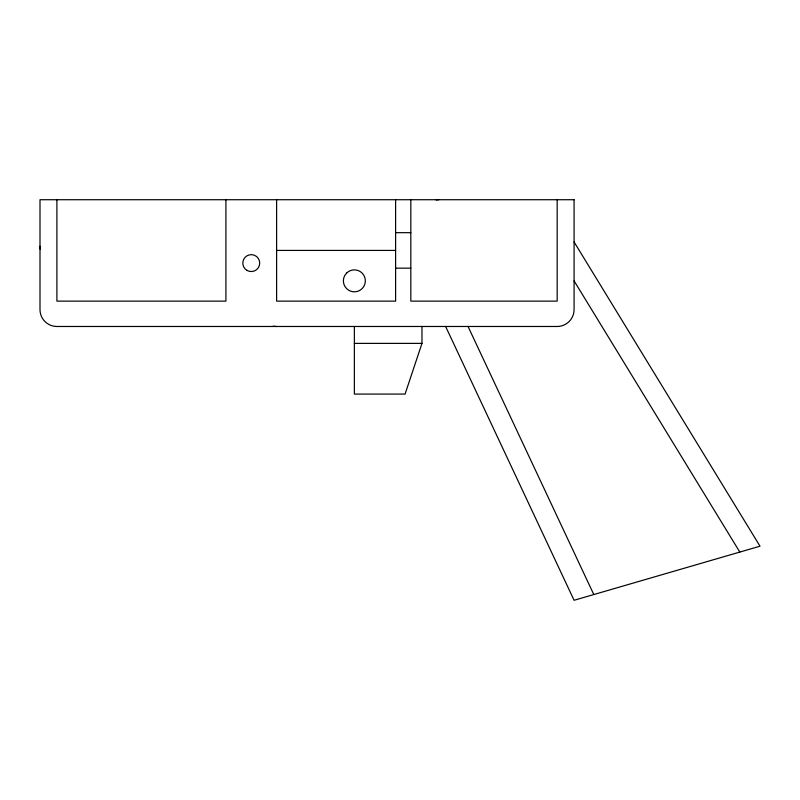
<?xml version="1.0" encoding="UTF-8"?>
<svg xmlns="http://www.w3.org/2000/svg" width="800" height="800" viewBox="0 0 800 800"><rect width="100%" height="100%" fill="white"/><g stroke="black" fill="none" stroke-linecap="round" stroke-linejoin="round"><path stroke-width="1.2" d="M421.97 326.48L421.97 343.38L405.07 394.08L354.37 394.08L354.37 326.48M395.61 232.68L410.82 232.68M276.62 250.42L395.61 250.42M395.61 268.17L410.82 268.17M354.37 343.38L421.97 343.38M574.08 241.97L760 546.2L574.08 600.28L445.63 326.48M574.08 280.87L739.82 552.07M468.04 326.48L593.8 594.55M557.18 199.72L557.18 301.13L410.82 301.13L410.82 199.72M395.61 199.72L395.61 301.13L276.62 301.13L276.62 199.72M225.92 199.72L225.92 301.13L56.9 301.13L56.9 199.72M436.25 200.06A10.14 10.14 0 0 1 438.87 199.72M276.62 326.48A16.9 16.9 0 0 1 273.32 326.15M40.33 249.5A16.9 16.9 0 0 1 40 246.2M346.6 273.08L344.85 275.35A10.99 10.99 0 0 0 344.85 286.34L346.6 288.61A10.99 10.99 0 0 0 362.13 288.61A10.99 10.99 0 0 0 362.13 273.08A10.99 10.99 0 0 0 346.6 273.08M574.08 199.72L40 199.72L40 309.58A16.9 16.9 0 0 0 56.9 326.48L557.18 326.48A16.9 16.9 0 0 0 574.08 309.58L574.08 199.72M247.04 270.42A8.45 8.45 0 0 0 259.72 263.1A8.45 8.45 0 0 0 247.04 255.78A8.45 8.45 0 0 0 247.04 270.42"/></g></svg>
